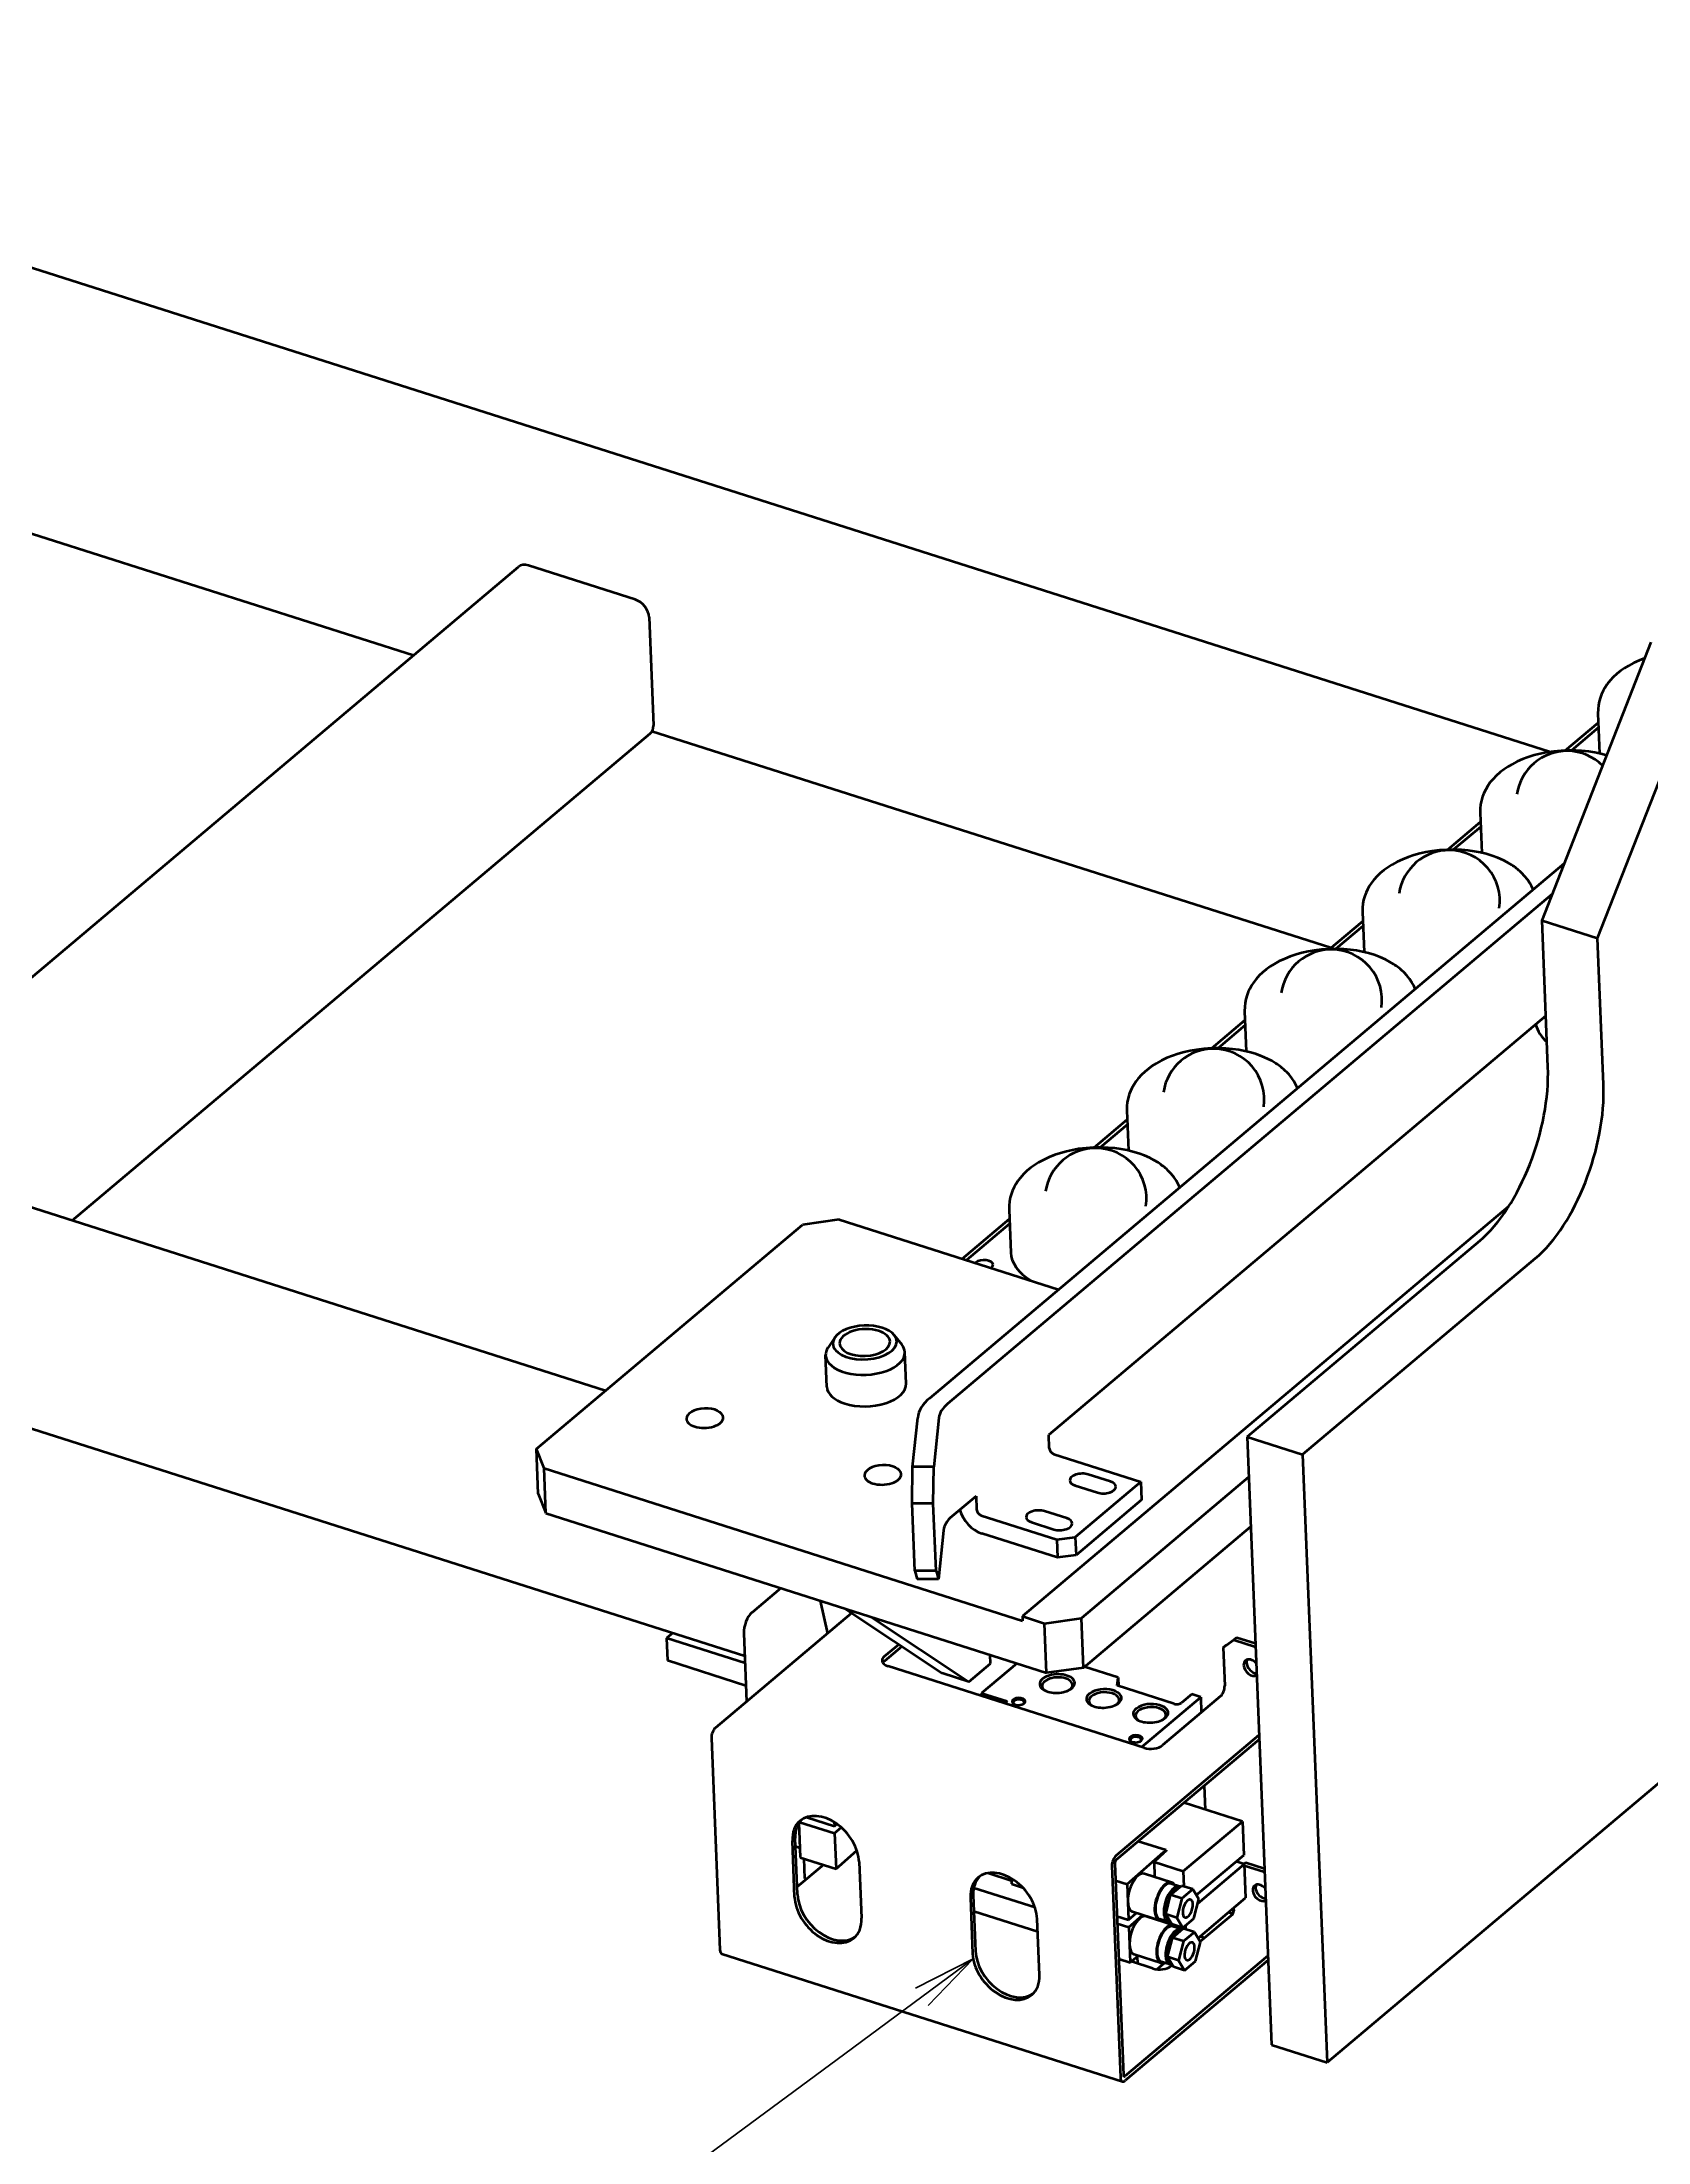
# Model space of a CAD drawing. Extents: x 0 to 18500, y -51 to 3802.
# Drawn here: x 4077 to 4681, y 781 to 1570 of the extents above; entities that cross this region are included whole.
import ezdxf

# ---------------------------------------------------------------- set-up
doc = ezdxf.new("R2010")
doc.units = 0
doc.header["$MEASUREMENT"] = 0
doc.layers.get('0').update_dxf_attribs({"linetype": 'CONTINUOUS'})
doc.layers.get('DEFPOINTS').update_dxf_attribs({"linetype": 'CONTINUOUS'})
doc.layers.add('WORD_DIM', color=253, linetype='CONTINUOUS')
doc.styles.get("Standard").update_dxf_attribs({"font": 'romans.shx', "bigfont": 'bigfont.shx'})
doc.dimstyles.new('1-8', dxfattribs={"dimscale": 8, "dimtxt": 3.5, "dimasz": 3, "dimexe": 1, "dimexo": 0, "dimgap": 1, "dimtad": 3, "dimdsep": 46, "dimtxsty": 'Standard', "dimblk1": 'OPEN', "dimblk2": 'OPEN', "dimsah": 1, "dimcen": 0, "dimclrd": 256, "dimclre": 256, "dimclrt": 3, "dimadec": 0, "dimazin": 0, "dimtfac": 1, "dimtmove": 0, "dimatfit": 3, "dimldrblk": 'OPEN', "dimfxl": 0, "dimtolj": 1, "dimtzin": 0, "dimarcsym": 0})

# ---------------------------------------------------------------- blocks, each defined once
blk = doc.blocks.new('456')
at = {"color": 7, "lineweight": 35}
for p, q in [((5786.74, -2397.53), (4949.4, -2130.61)), ((5359.59, -2361.27), (5029.28, -2255.98)), ((5142.21, -2544.46), (5399.16, -2327.92)), ((5442.98, -2340.23), (5402.82, -2327.43)), ((5448.2, -2346.91), (5449.83, -2387.55)), ((5783.91, -2460.87), (5824.92, -2356.29)), ((5804.82, -2467.54), (5845.84, -2362.96)), ((5231.3, -2573.73), (5448.68, -2390.54)), ((5704.51, -2471.22), (5449.27, -2389.86)), ((5431.83, -2637.65), (4769.8, -2426.62)), ((5553.72, -2640.42), (5792.36, -2439.31)), ((5787.81, -2450.92), (5560.41, -2642.55)), ((5786.11, -2515.9), (5783.91, -2460.87)), ((5783.91, -2460.87), (5804.82, -2467.54)), ((5807.03, -2522.56), (5804.82, -2467.54)), ((5484.18, -2737.52), (4741.55, -2500.8)), ((5785.34, -2496.75), (5598.46, -2654.24)), ((6113.11, -2544.67), (5703.09, -2890.21)), ((5519.72, -2573.3), (5602.17, -2599.58)), ((5565.91, -2588.02), (5583.68, -2573.05)), ((5771.31, -2568.45), (5588.54, -2722.47)), ((5405.84, -2659.55), (5505.88, -2575.24)), ((5583.75, -2574.93), (5567.58, -2588.55)), ((5760.48, -2581.26), (5673, -2654.97)), ((5781.39, -2587.93), (5693.92, -2661.64)), ((5673, -2654.97), (5682.17, -2883.54)), ((5673, -2654.97), (5693.92, -2661.64)), ((5408.74, -2666.82), (5588.61, -2724.16)), ((5600.41, -2661.55), (5633.04, -2671.95)), ((5693.92, -2661.64), (5703.09, -2890.21)), ((5633.04, -2671.95), (5608.44, -2692.68)), ((5673.62, -2670.21), (5610.74, -2723.19)), ((5409.41, -2683.75), (5597.66, -2743.76)), ((5548.11, -2705.42), (5547.09, -2680.02)), ((5556.09, -2705.42), (5555.07, -2680.02)), ((5633.31, -2678.72), (5608.71, -2699.45)), ((5573.07, -2684.58), (5601.52, -2693.65)), ((5601.79, -2700.42), (5573.35, -2691.35)), ((5674.36, -2688.84), (5611.49, -2741.82)), ((5524.32, -2721.27), (5473.16, -2764.38)), ((5521.76, -2719.56), (5558.38, -2743.89)), ((5531.8, -2722.76), (5568.42, -2747.09)), ((5484.28, -2740.08), (5454.78, -2730.68)), ((5483.83, -2728.89), (5484.86, -2754.52)), ((5484.62, -2748.55), (5455.12, -2739.14)), ((5634.29, -2771.93), (5538.08, -2741.26)), ((5645.65, -2755.37), (5624.22, -2748.54)), ((5633.29, -2771.61), (5655.59, -2752.82)), ((5663.07, -2752.53), (5641.21, -2770.96)), ((5471.62, -2768.3), (5474.82, -2847.88)), ((5677.5, -2767.1), (5623.76, -2812.39)), ((5677.57, -2768.79), (5623.83, -2814.08)), ((5671.3, -2799.59), (5649.33, -2792.59)), ((5649.05, -2818.34), (5671.3, -2799.59)), ((5502.93, -2828.01), (5502.08, -2806.84)), ((5504.02, -2827.09), (5503.17, -2805.92)), ((5527.18, -2814.84), (5528.03, -2836.01)), ((5622.22, -2816.31), (5625.41, -2895.88)), ((5623.31, -2815.39), (5626.51, -2894.96)), ((5653.93, -2827.36), (5671.81, -2812.29)), ((5654.45, -2830.42), (5671.95, -2815.67)), ((5593.31, -2831.98), (5570.28, -2824.64)), ((5569.01, -2828.18), (5569.86, -2849.34)), ((5570.1, -2827.26), (5570.95, -2848.42)), ((5594.31, -2841.08), (5570.35, -2833.45)), ((5654.58, -2843.44), (5672.46, -2828.37)), ((5594.96, -2857.34), (5594.11, -2836.18)), ((5475.55, -2849.36), (5626.14, -2897.36)), ((5680.83, -2850.06), (5627.09, -2895.35)), ((5680.9, -2851.75), (5627.15, -2897.04)), ((5682.17, -2883.54), (5703.09, -2890.21))]:
    blk.add_line(p, q, dxfattribs=at)
at = {"color": 7, "lineweight": 35, "ltscale": 0.377644}
for p, q in [((5804.95, -2383.04), (5805.56, -2398.13)), ((5760.67, -2420.35), (5761.28, -2435.45)), ((5716.39, -2457.67), (5716.99, -2472.77)), ((5672.1, -2494.99), (5672.71, -2510.08)), ((5627.82, -2532.31), (5628.43, -2547.4))]:
    blk.add_line(p, q, dxfattribs=at)
at = {"color": 7, "lineweight": 35, "ltscale": 0.40769}
for p, q in [((5792.62, -2396.97), (5805.09, -2386.46)), ((5748.34, -2434.29), (5760.81, -2423.78)), ((5704.05, -2471.61), (5716.52, -2461.1)), ((5659.77, -2508.92), (5672.24, -2498.41)), ((5615.49, -2546.24), (5627.96, -2535.73))]:
    blk.add_line(p, q, dxfattribs=at)
at = {"color": 7, "lineweight": 35, "ltscale": 0.333432}
for p, q in [((5805.17, -2388.34), (5794.97, -2396.93)), ((5760.88, -2425.66), (5750.68, -2434.25)), ((5716.6, -2462.97), (5706.4, -2471.57)), ((5672.32, -2500.29), (5662.12, -2508.89)), ((5628.03, -2537.61), (5617.84, -2546.2))]:
    blk.add_line(p, q, dxfattribs=at)
at = {"color": 7, "lineweight": 35, "ltscale": 0.34921}
blk.add_line((5519.72, -2573.3), (5505.88, -2575.24), dxfattribs=at)
at = {"color": 7, "lineweight": 35, "ltscale": 0.402427}
blk.add_line((5583.54, -2569.63), (5584.18, -2585.71), dxfattribs=at)
at = {"color": 7, "lineweight": 35, "ltscale": 0.113986}
blk.add_line((5518.02, -2617.67), (5515.48, -2621.45), dxfattribs=at)
at = {"color": 7, "lineweight": 35, "ltscale": 0.113991}
blk.add_line((5540.4, -2616.77), (5543.23, -2620.34), dxfattribs=at)
at = {"color": 7, "lineweight": 35, "ltscale": 0.296525}
for p, q in [((5515.06, -2636.21), (5514.58, -2624.36)), ((5544.83, -2635.01), (5544.36, -2623.16))]:
    blk.add_line(p, q, dxfattribs=at)
at = {"color": 7, "lineweight": 35, "ltscale": 0.461559}
for p, q in [((5547.3, -2666.23), (5549.2, -2647.87)), ((5557.19, -2647.87), (5555.28, -2666.24)), ((5558.88, -2690.2), (5556.98, -2708.56))]:
    blk.add_line(p, q, dxfattribs=at)
at = {"color": 7, "lineweight": 35, "ltscale": 0.195764}
for p, q in [((5408.74, -2666.82), (5405.84, -2659.55)), ((5406.52, -2676.48), (5409.41, -2683.75))]:
    blk.add_line(p, q, dxfattribs=at)
at = {"color": 7, "lineweight": 35, "ltscale": 0.423607}
for p, q in [((5406.52, -2676.48), (5405.84, -2659.55)), ((5409.41, -2683.75), (5408.74, -2666.82))]:
    blk.add_line(p, q, dxfattribs=at)
at = {"color": 7, "lineweight": 35, "ltscale": 0.127082}
for p, q in [((5598.67, -2659.32), (5598.46, -2654.24)), ((5571.13, -2677.28), (5571.33, -2682.36))]:
    blk.add_line(p, q, dxfattribs=at)
at = {"color": 7, "lineweight": 35, "ltscale": 0.344757}
for p, q in [((5547.09, -2680.02), (5547.3, -2666.23)), ((5555.07, -2680.02), (5555.28, -2666.24))]:
    blk.add_line(p, q, dxfattribs=at)
at = {"color": 7, "lineweight": 35, "ltscale": 0.199585}
for p, q in [((5555.28, -2666.24), (5547.3, -2666.23)), ((5555.07, -2680.02), (5547.09, -2680.02))]:
    blk.add_line(p, q, dxfattribs=at)
at = {"color": 7, "lineweight": 35, "ltscale": 0.219525}
for p, q in [((5608.38, -2673.29), (5616.74, -2675.96)), ((5621.66, -2671.81), (5613.3, -2669.15)), ((5591.98, -2687.11), (5600.34, -2689.78)), ((5588.54, -2722.47), (5596.91, -2725.13))]:
    blk.add_line(p, q, dxfattribs=at)
at = {"color": 7, "lineweight": 35, "ltscale": 0.169443}
for p, q in [((5633.04, -2671.95), (5633.31, -2678.72)), ((5601.52, -2693.65), (5601.79, -2700.42)), ((5608.44, -2692.68), (5608.71, -2699.45))]:
    blk.add_line(p, q, dxfattribs=at)
at = {"color": 7, "lineweight": 35, "ltscale": 0.294864}
blk.add_line((5571.13, -2677.28), (5562.11, -2684.88), dxfattribs=at)
at = {"color": 7, "lineweight": 35, "ltscale": 0.219536}
blk.add_line((5605.26, -2685.64), (5596.9, -2682.97), dxfattribs=at)
at = {"color": 7, "lineweight": 35, "ltscale": 0.174605}
for p, q in [((5601.52, -2693.65), (5608.44, -2692.68)), ((5608.71, -2699.45), (5601.79, -2700.42))]:
    blk.add_line(p, q, dxfattribs=at)
at = {"color": 7, "lineweight": 35, "ltscale": 0.081649}
blk.add_line((5548.11, -2705.42), (5549, -2708.56), dxfattribs=at)
at = {"color": 7, "lineweight": 35, "ltscale": 0.199573}
for p, q in [((5556.09, -2705.42), (5548.11, -2705.42)), ((5556.98, -2708.56), (5549, -2708.56))]:
    blk.add_line(p, q, dxfattribs=at)
at = {"color": 7, "lineweight": 35, "ltscale": 0.081648}
blk.add_line((5556.09, -2705.42), (5556.98, -2708.56), dxfattribs=at)
at = {"color": 7, "lineweight": 35, "ltscale": 0.354566}
blk.add_line((5497.75, -2711.91), (5486.91, -2721.05), dxfattribs=at)
at = {"color": 7, "lineweight": 35, "ltscale": 0.315545}
blk.add_line((5512.47, -2716.6), (5515.25, -2728.92), dxfattribs=at)
at = {"color": 7, "lineweight": 35, "ltscale": 0.04236}
blk.add_line((5588.54, -2722.47), (5588.61, -2724.16), dxfattribs=at)
at = {"color": 7, "lineweight": 35, "ltscale": 0.349222}
blk.add_line((5596.91, -2725.13), (5610.74, -2723.19), dxfattribs=at)
at = {"color": 7, "lineweight": 35, "ltscale": 0.465968}
blk.add_line((5611.49, -2741.82), (5610.74, -2723.19), dxfattribs=at)
at = {"color": 7, "lineweight": 35, "ltscale": 0.071129}
blk.add_line((5456.96, -2728.85), (5454.78, -2730.68), dxfattribs=at)
at = {"color": 7, "lineweight": 35, "ltscale": 0.211804}
blk.add_line((5454.78, -2730.68), (5455.12, -2739.14), dxfattribs=at)
at = {"color": 7, "lineweight": 35, "ltscale": 0.465969}
blk.add_line((5597.66, -2743.76), (5596.91, -2725.13), dxfattribs=at)
at = {"color": 7, "lineweight": 35, "ltscale": 0.123782}
blk.add_line((5664.03, -2734.22), (5668.05, -2731.32), dxfattribs=at)
at = {"color": 7, "lineweight": 35, "ltscale": 0.123771}
blk.add_line((5665.13, -2733.3), (5669.14, -2730.4), dxfattribs=at)
at = {"color": 7, "lineweight": 35, "ltscale": 0.035744}
blk.add_line((5669.14, -2730.4), (5668.05, -2731.32), dxfattribs=at)
at = {"color": 7, "lineweight": 35, "ltscale": 0.213119}
blk.add_line((5668.05, -2731.32), (5676.17, -2733.91), dxfattribs=at)
at = {"color": 7, "lineweight": 35, "ltscale": 0.183074}
blk.add_line((5669.14, -2730.4), (5676.12, -2732.62), dxfattribs=at)
at = {"color": 7, "lineweight": 35, "ltscale": 0.177496}
blk.add_line((5542.06, -2733.05), (5536.63, -2737.62), dxfattribs=at)
at = {"color": 7, "lineweight": 35, "ltscale": 0.213241}
blk.add_line((5543.22, -2733.82), (5536.69, -2739.32), dxfattribs=at)
at = {"color": 7, "lineweight": 35, "ltscale": 0.07941}
blk.add_line((5576.62, -2740.18), (5576.49, -2737.01), dxfattribs=at)
at = {"color": 7, "lineweight": 35, "ltscale": 0.035754}
blk.add_line((5665.13, -2733.3), (5664.03, -2734.22), dxfattribs=at)
at = {"color": 7, "lineweight": 35, "ltscale": 0.360066}
blk.add_line((5664.03, -2734.22), (5664.61, -2748.61), dxfattribs=at)
at = {"color": 7, "lineweight": 35, "ltscale": 0.263444}
blk.add_line((5568.42, -2747.09), (5558.38, -2743.89), dxfattribs=at)
at = {"color": 7, "lineweight": 35, "ltscale": 0.268096}
blk.add_line((5568.42, -2747.09), (5576.62, -2740.18), dxfattribs=at)
at = {"color": 7, "lineweight": 35, "ltscale": 0.432415}
blk.add_line((5586.42, -2740.17), (5573.19, -2751.32), dxfattribs=at)
at = {"color": 7, "lineweight": 35, "ltscale": 0.349223}
blk.add_line((5611.49, -2741.82), (5597.66, -2743.76), dxfattribs=at)
at = {"color": 7, "lineweight": 35, "ltscale": 0.330696}
blk.add_line((5624.54, -2745.46), (5611.93, -2741.45), dxfattribs=at)
at = {"color": 7, "lineweight": 35, "ltscale": 0.077248}
blk.add_line((5624.22, -2748.54), (5624.54, -2745.46), dxfattribs=at)
at = {"color": 7, "lineweight": 35, "ltscale": 0.080466}
blk.add_line((5624.54, -2745.46), (5624.67, -2748.68), dxfattribs=at)
at = {"color": 7, "lineweight": 35, "ltscale": 0.252464}
blk.add_line((5573.19, -2751.32), (5582.81, -2754.39), dxfattribs=at)
at = {"color": 7, "lineweight": 35, "ltscale": 0.028761}
blk.add_line((5573.19, -2751.32), (5573.24, -2752.47), dxfattribs=at)
at = {"color": 7, "lineweight": 35, "ltscale": 0.031943}
blk.add_line((5582.81, -2754.39), (5581.84, -2755.21), dxfattribs=at)
at = {"color": 7, "lineweight": 35, "ltscale": 0.125119}
blk.add_line((5652.24, -2751.75), (5648.41, -2754.98), dxfattribs=at)
at = {"color": 7, "lineweight": 35, "ltscale": 0.087803}
blk.add_line((5655.59, -2752.82), (5652.24, -2751.75), dxfattribs=at)
at = {"color": 7, "lineweight": 35, "ltscale": 0.145711}
blk.add_line((5655.59, -2752.82), (5655.82, -2758.64), dxfattribs=at)
at = {"color": 7, "lineweight": 35, "ltscale": 0.22359}
blk.add_line((5656.93, -2786.19), (5657.28, -2795.12), dxfattribs=at)
at = {"color": 7, "lineweight": 35, "ltscale": 0.15496}
blk.add_line((5504.52, -2800.24), (5504.76, -2806.43), dxfattribs=at)
at = {"color": 7, "lineweight": 35, "ltscale": 0.345904}
blk.add_line((5504.78, -2799.84), (5517.97, -2804.04), dxfattribs=at)
at = {"color": 7, "lineweight": 35, "ltscale": 0.274078}
blk.add_line((5507.41, -2798), (5517.86, -2801.33), dxfattribs=at)
at = {"color": 7, "lineweight": 35, "ltscale": 0.03667}
blk.add_line((5517.8, -2799.86), (5517.86, -2801.33), dxfattribs=at)
at = {"color": 7, "lineweight": 35, "ltscale": 0.030779}
blk.add_line((5517.86, -2801.33), (5518.78, -2800.52), dxfattribs=at)
at = {"color": 7, "lineweight": 35, "ltscale": 0.083003}
blk.add_line((5517.97, -2804.04), (5520.47, -2801.85), dxfattribs=at)
at = {"color": 7, "lineweight": 35, "ltscale": 0.317706}
blk.add_line((5671.3, -2799.59), (5671.81, -2812.29), dxfattribs=at)
at = {"color": 7, "lineweight": 35, "ltscale": 0.041781}
blk.add_line((5504.89, -2809.58), (5503.3, -2809.07), dxfattribs=at)
at = {"color": 7, "lineweight": 35, "ltscale": 0.167325}
for p, q in [((5504.76, -2806.43), (5505.03, -2813.12)), ((5627.92, -2823.21), (5628.19, -2829.9)), ((5628.19, -2829.9), (5628.46, -2836.59)), ((5628.57, -2839.29), (5628.84, -2845.98)), ((5628.84, -2845.98), (5629.11, -2852.67))]:
    blk.add_line(p, q, dxfattribs=at)
at = {"color": 7, "lineweight": 35, "ltscale": 0.33465}
blk.add_line((5517.97, -2804.04), (5518.5, -2817.41), dxfattribs=at)
at = {"color": 7, "lineweight": 35, "ltscale": 0.260542}
blk.add_line((5518.5, -2817.41), (5526.35, -2810.55), dxfattribs=at)
at = {"color": 7, "lineweight": 35, "ltscale": 0.274437}
blk.add_line((5642.58, -2810.42), (5632.12, -2807.09), dxfattribs=at)
at = {"color": 7, "lineweight": 35, "ltscale": 0.03039}
blk.add_line((5641.65, -2811.2), (5642.58, -2810.42), dxfattribs=at)
at = {"color": 7, "lineweight": 35, "ltscale": 0.008471}
blk.add_line((5642.58, -2810.42), (5642.6, -2810.76), dxfattribs=at)
at = {"color": 7, "lineweight": 35, "ltscale": 0.323092}
blk.add_line((5513.79, -2815.91), (5503.91, -2824.24), dxfattribs=at)
at = {"color": 7, "lineweight": 35, "ltscale": 0.353451}
blk.add_line((5505.03, -2813.12), (5518.5, -2817.41), dxfattribs=at)
at = {"color": 7, "lineweight": 35, "ltscale": 0.188525}
blk.add_line((5506.35, -2813.54), (5506.66, -2821.08), dxfattribs=at)
at = {"color": 7, "lineweight": 35, "ltscale": 0.455943}
blk.add_line((5627.92, -2823.21), (5641.65, -2811.2), dxfattribs=at)
at = {"color": 7, "lineweight": 35, "ltscale": 0.125838}
blk.add_line((5641.78, -2811.45), (5638.05, -2814.83), dxfattribs=at)
at = {"color": 7, "lineweight": 35, "ltscale": 0.288647}
blk.add_line((5638.05, -2814.83), (5649.05, -2818.34), dxfattribs=at)
at = {"color": 7, "lineweight": 35, "ltscale": 0.141199}
blk.add_line((5638.05, -2814.83), (5638.28, -2820.48), dxfattribs=at)
at = {"color": 7, "lineweight": 35, "ltscale": 0.008645}
blk.add_line((5641.65, -2811.2), (5641.67, -2811.55), dxfattribs=at)
at = {"color": 7, "lineweight": 35, "ltscale": 0.026806}
blk.add_line((5642.6, -2810.76), (5641.78, -2811.45), dxfattribs=at)
at = {"color": 7, "lineweight": 35, "ltscale": 0.142785}
blk.add_line((5649.05, -2818.34), (5649.28, -2824.05), dxfattribs=at)
at = {"color": 7, "lineweight": 35, "ltscale": 0.079089}
blk.add_line((5671.95, -2815.67), (5668.93, -2814.71), dxfattribs=at)
at = {"color": 7, "lineweight": 35, "ltscale": 0.024034}
blk.add_line((5672.54, -2815.05), (5671.76, -2815.61), dxfattribs=at)
at = {"color": 7, "lineweight": 35, "ltscale": 0.022832}
blk.add_line((5672.54, -2815.05), (5671.84, -2815.64), dxfattribs=at)
at = {"color": 7, "lineweight": 35, "ltscale": 0.317705}
blk.add_line((5671.95, -2815.67), (5672.46, -2828.37), dxfattribs=at)
at = {"color": 7, "lineweight": 35, "ltscale": 0.19946}
blk.add_line((5671.97, -2816.14), (5679.57, -2818.56), dxfattribs=at)
at = {"color": 7, "lineweight": 35, "ltscale": 0.183086}
blk.add_line((5672.54, -2815.05), (5679.52, -2817.28), dxfattribs=at)
at = {"color": 7, "lineweight": 35, "ltscale": 0.019103}
blk.add_line((5507.38, -2821.31), (5506.66, -2821.08), dxfattribs=at)
at = {"color": 7, "lineweight": 35, "ltscale": 0.001939}
blk.add_line((5575.9, -2818.97), (5575.91, -2819.04), dxfattribs=at)
at = {"color": 7, "lineweight": 35, "ltscale": 0.222419}
blk.add_line((5575.91, -2819.04), (5584.38, -2821.74), dxfattribs=at)
at = {"color": 7, "lineweight": 35, "ltscale": 0.051512}
blk.add_line((5584.35, -2820.97), (5584.44, -2823.03), dxfattribs=at)
at = {"color": 7, "lineweight": 35, "ltscale": 0.110032}
blk.add_line((5584.44, -2823.03), (5588.63, -2824.37), dxfattribs=at)
at = {"color": 7, "lineweight": 35, "ltscale": 0.114246}
for p, q in [((5623.57, -2821.82), (5627.92, -2823.21)), ((5624.11, -2835.2), (5628.46, -2836.59))]:
    blk.add_line(p, q, dxfattribs=at)
at = {"color": 7, "lineweight": 35, "ltscale": 0.269134}
blk.add_line((5644.65, -2822.51), (5634.4, -2819.24), dxfattribs=at)
at = {"color": 7, "lineweight": 35, "ltscale": 0.134048}
for p, q in [((5644.29, -2827.22), (5648.39, -2823.76)), ((5652.57, -2825.1), (5648.47, -2828.55)), ((5648.91, -2839.55), (5653.01, -2836.09)), ((5653.22, -2841.18), (5649.12, -2844.64)), ((5649.56, -2855.63), (5653.66, -2852.18))]:
    blk.add_line(p, q, dxfattribs=at)
at = {"color": 7, "lineweight": 35, "ltscale": 0.08342}
for p, q in [((5647.68, -2824), (5644.5, -2822.99)), ((5643.43, -2837.34), (5640.25, -2836.33)), ((5648.33, -2840.08), (5645.15, -2839.07)), ((5644.07, -2853.42), (5640.89, -2852.41))]:
    blk.add_line(p, q, dxfattribs=at)
at = {"color": 7, "lineweight": 35, "ltscale": 0.109763}
for p, q in [((5652.57, -2825.1), (5648.39, -2823.76)), ((5648.47, -2828.55), (5644.29, -2827.22)), ((5646.64, -2835.78), (5642.46, -2834.45)), ((5649.56, -2855.63), (5645.37, -2854.3))]:
    blk.add_line(p, q, dxfattribs=at)
at = {"color": 7, "lineweight": 35, "ltscale": 0.110045}
for p, q in [((5654.84, -2828.87), (5652.57, -2825.1)), ((5646.64, -2835.78), (5648.91, -2839.55)), ((5647.29, -2851.86), (5649.56, -2855.63))]:
    blk.add_line(p, q, dxfattribs=at)
at = {"color": 7, "lineweight": 35, "ltscale": 0.097204}
for p, q in [((5628.46, -2836.59), (5631.39, -2834.03)), ((5629.11, -2852.67), (5632.03, -2850.11))]:
    blk.add_line(p, q, dxfattribs=at)
at = {"color": 7, "lineweight": 35, "ltscale": 0.265661}
blk.add_line((5640.1, -2836.8), (5629.97, -2833.58), dxfattribs=at)
at = {"color": 7, "lineweight": 35, "ltscale": 0.186352}
for p, q in [((5642.46, -2834.45), (5644.29, -2827.22)), ((5648.47, -2828.55), (5646.64, -2835.78)), ((5653.01, -2836.09), (5654.84, -2828.87)), ((5653.66, -2852.18), (5655.49, -2844.95))]:
    blk.add_line(p, q, dxfattribs=at)
at = {"color": 7, "lineweight": 35, "ltscale": 0.04465}
blk.add_line((5667.66, -2834.39), (5665.96, -2833.85), dxfattribs=at)
at = {"color": 7, "lineweight": 35, "ltscale": 0.027655}
blk.add_line((5667.96, -2832.16), (5668.01, -2833.26), dxfattribs=at)
at = {"color": 7, "lineweight": 35, "ltscale": 0.114234}
for p, q in [((5624.22, -2837.91), (5628.57, -2839.29)), ((5624.75, -2851.28), (5629.11, -2852.67))]:
    blk.add_line(p, q, dxfattribs=at)
at = {"color": 7, "lineweight": 35, "ltscale": 0.171637}
blk.add_line((5628.57, -2839.29), (5633.74, -2834.78), dxfattribs=at)
at = {"color": 7, "lineweight": 35, "ltscale": 0.269145}
blk.add_line((5645.3, -2838.6), (5635.04, -2835.33), dxfattribs=at)
at = {"color": 7, "lineweight": 35, "ltscale": 0.003418}
blk.add_line((5638.92, -2836.43), (5638.92, -2836.56), dxfattribs=at)
at = {"color": 7, "lineweight": 35, "ltscale": 0.110039}
for p, q in [((5644.73, -2838.22), (5642.46, -2834.45)), ((5655.49, -2844.95), (5653.22, -2841.18))]:
    blk.add_line(p, q, dxfattribs=at)
at = {"color": 7, "lineweight": 35, "ltscale": 0.000859183}
blk.add_line((5643.72, -2836.54), (5643.69, -2836.53), dxfattribs=at)
at = {"color": 7, "lineweight": 35, "ltscale": 0.109774}
for p, q in [((5648.91, -2839.55), (5644.73, -2838.22)), ((5649.12, -2844.64), (5644.93, -2843.3))]:
    blk.add_line(p, q, dxfattribs=at)
at = {"color": 7, "lineweight": 35, "ltscale": 0.134058}
blk.add_line((5644.93, -2843.3), (5649.03, -2839.85), dxfattribs=at)
at = {"color": 7, "lineweight": 35, "ltscale": 0.109762}
blk.add_line((5653.22, -2841.18), (5649.03, -2839.85), dxfattribs=at)
at = {"color": 7, "lineweight": 35, "ltscale": 0.034777}
blk.add_line((5649.87, -2838.74), (5649.92, -2840.13), dxfattribs=at)
at = {"color": 7, "lineweight": 35, "ltscale": 0.396035}
blk.add_line((5667.5, -2834.57), (5655.38, -2844.78), dxfattribs=at)
at = {"color": 7, "lineweight": 35, "ltscale": 0.265649}
blk.add_line((5640.74, -2852.89), (5630.62, -2849.66), dxfattribs=at)
at = {"color": 7, "lineweight": 35, "ltscale": 0.186349}
blk.add_line((5643.1, -2850.53), (5644.93, -2843.3), dxfattribs=at)
at = {"color": 7, "lineweight": 35, "ltscale": 0.186355}
blk.add_line((5649.12, -2844.64), (5647.29, -2851.86), dxfattribs=at)
at = {"color": 7, "lineweight": 35, "ltscale": 0.045586}
blk.add_line((5657.01, -2843.41), (5655.27, -2842.86), dxfattribs=at)
at = {"color": 7, "lineweight": 35, "ltscale": 0.21249}
blk.add_line((5637.62, -2854.89), (5629.52, -2852.31), dxfattribs=at)
at = {"color": 7, "lineweight": 35, "ltscale": 0.066672}
blk.add_line((5631.72, -2850.38), (5631.83, -2853.05), dxfattribs=at)
at = {"color": 7, "lineweight": 35, "ltscale": 0.08991}
for p, q in [((5641.88, -2852.88), (5639.13, -2855.2)), ((5639.13, -2855.2), (5641.88, -2852.88))]:
    blk.add_line(p, q, dxfattribs=at)
at = {"color": 7, "lineweight": 35, "ltscale": 0.110038}
blk.add_line((5645.37, -2854.3), (5643.1, -2850.53), dxfattribs=at)
at = {"color": 7, "lineweight": 35, "ltscale": 0.109751}
blk.add_line((5647.29, -2851.86), (5643.1, -2850.53), dxfattribs=at)
at = {"color": 7, "lineweight": 35, "ltscale": 0.00087058}
blk.add_line((5644.36, -2852.62), (5644.33, -2852.61), dxfattribs=at)
at = {"color": 7, "lineweight": 35, "ltscale": 0.013249}
blk.add_line((5644.94, -2853.58), (5644.53, -2853.92), dxfattribs=at)
at = {"color": 7, "lineweight": 35}
for points in [[(5822.57, -2362.29), (5820.45, -2363.1), (5818.4, -2364.03), (5816.4, -2365.09), (5814.89, -2366.01), (5813.42, -2367.04), (5812.03, -2368.16), (5810.69, -2369.39), (5809.49, -2370.68), (5808.41, -2372.05), (5807.52, -2373.39), (5806.85, -2374.59), (5806.32, -2375.74), (5805.86, -2376.93), (5805.4, -2378.49), (5805.13, -2379.9), (5804.97, -2381.45), (5804.95, -2383.04)], [(5808.24, -2398.84), (5806.03, -2398.24), (5803.78, -2397.76), (5801.48, -2397.39), (5798.76, -2397.1), (5796.64, -2396.97), (5793.97, -2396.94), (5791.12, -2397.05), (5788.3, -2397.31), (5785.51, -2397.73), (5783.21, -2398.19), (5780.96, -2398.76), (5778.76, -2399.44), (5776.62, -2400.23), (5774.55, -2401.14), (5772.52, -2402.18), (5771.01, -2403.07), (5769.52, -2404.08), (5768.11, -2405.17), (5766.66, -2406.46), (5765.48, -2407.69), (5764.46, -2408.93), (5763.54, -2410.24), (5762.74, -2411.59), (5762.04, -2413.04), (5761.58, -2414.23), (5761.12, -2415.8), (5760.84, -2417.22), (5760.68, -2418.76), (5760.67, -2420.35)], [(5772.41, -2439.97), (5770.88, -2439.05), (5769.29, -2438.22), (5767.31, -2437.34), (5765.14, -2436.53), (5762.97, -2435.87), (5760.74, -2435.33), (5758.47, -2434.9), (5756.17, -2434.58), (5753.66, -2434.36), (5751.01, -2434.25), (5748.17, -2434.29), (5745.34, -2434.49), (5742.54, -2434.83), (5740.23, -2435.23), (5737.96, -2435.74), (5735.73, -2436.36), (5733.56, -2437.08), (5731.45, -2437.92), (5729.41, -2438.88), (5727.44, -2439.96), (5725.94, -2440.91), (5724.49, -2441.95), (5723.12, -2443.09), (5721.88, -2444.27), (5720.66, -2445.63), (5719.84, -2446.69), (5718.96, -2448.03), (5718.29, -2449.23), (5717.75, -2450.38), (5717.29, -2451.57), (5716.84, -2453.13), (5716.56, -2454.54), (5716.4, -2456.08), (5716.39, -2457.67)], [(5780.54, -2449.27), (5779.96, -2448.02), (5779.29, -2446.82), (5778.42, -2445.53), (5777.35, -2444.19), (5776.37, -2443.14), (5776.09, -2442.87)], [(5728.12, -2477.29), (5726.6, -2476.37), (5725.01, -2475.54), (5723.03, -2474.66), (5720.86, -2473.85), (5718.69, -2473.19), (5716.46, -2472.65), (5714.19, -2472.22), (5711.89, -2471.9), (5709.38, -2471.67), (5706.73, -2471.57), (5703.89, -2471.61), (5701.06, -2471.8), (5698.26, -2472.15), (5695.94, -2472.55), (5693.67, -2473.06), (5691.45, -2473.68), (5689.28, -2474.4), (5687.17, -2475.24), (5685.12, -2476.19), (5683.16, -2477.27), (5681.66, -2478.22), (5680.21, -2479.27), (5678.83, -2480.41), (5677.6, -2481.59), (5676.38, -2482.95), (5675.56, -2484.01), (5674.67, -2485.34), (5674.01, -2486.54), (5673.47, -2487.7), (5673.01, -2488.88), (5672.55, -2490.45), (5672.28, -2491.86), (5672.12, -2493.4), (5672.1, -2494.99)], [(5736.26, -2486.59), (5735.68, -2485.34), (5735, -2484.14), (5734.14, -2482.85), (5733.07, -2481.51), (5732.08, -2480.46), (5731.81, -2480.19)], [(5683.84, -2514.6), (5682.32, -2513.69), (5680.73, -2512.86), (5678.75, -2511.97), (5676.57, -2511.17), (5674.4, -2510.51), (5672.18, -2509.97), (5669.91, -2509.53), (5667.6, -2509.21), (5665.1, -2508.99), (5662.44, -2508.89), (5659.61, -2508.93), (5656.78, -2509.12), (5653.98, -2509.47), (5651.66, -2509.87), (5649.39, -2510.38), (5647.17, -2511), (5644.99, -2511.72), (5642.88, -2512.56), (5640.84, -2513.51), (5638.87, -2514.59), (5637.37, -2515.54), (5635.93, -2516.59), (5634.55, -2517.73), (5633.32, -2518.91), (5632.1, -2520.27), (5631.28, -2521.33), (5630.39, -2522.66), (5629.72, -2523.86), (5629.18, -2525.01), (5628.73, -2526.2), (5628.27, -2527.76), (5628, -2529.18), (5627.84, -2530.72), (5627.82, -2532.31)], [(5691.98, -2523.9), (5691.4, -2522.65), (5690.72, -2521.45), (5689.86, -2520.17), (5688.79, -2518.83), (5687.8, -2517.78), (5687.52, -2517.5)], [(5639.56, -2551.92), (5638.03, -2551), (5636.44, -2550.17), (5634.47, -2549.29), (5632.29, -2548.49), (5630.12, -2547.83), (5627.9, -2547.28), (5625.63, -2546.85), (5623.32, -2546.53), (5620.82, -2546.31), (5618.16, -2546.21), (5615.32, -2546.25), (5612.49, -2546.44), (5609.7, -2546.78), (5607.38, -2547.19), (5605.11, -2547.7), (5602.88, -2548.31), (5600.71, -2549.04), (5598.6, -2549.87), (5596.56, -2550.83), (5594.59, -2551.91), (5593.09, -2552.86), (5591.64, -2553.91), (5590.27, -2555.05), (5589.03, -2556.23), (5587.81, -2557.58), (5587, -2558.64), (5586.11, -2559.98), (5585.44, -2561.18), (5584.9, -2562.33), (5584.44, -2563.52), (5583.99, -2565.08), (5583.71, -2566.49), (5583.55, -2568.04), (5583.54, -2569.63)], [(5647.7, -2561.22), (5647.11, -2559.97), (5646.44, -2558.77), (5645.57, -2557.48), (5644.5, -2556.15), (5643.52, -2555.09), (5643.24, -2554.82)]]:
    blk.add_lwpolyline(points, dxfattribs=at)
for centre, radius, start, end in [((5793.28, -2416.21), 19.05, 89.24283, 171.59255), ((5793.28, -2416.21), 19.05, 45.12823, 89.24285), ((5749, -2453.52), 19.05, 89.24283, 171.59255), ((5749, -2453.52), 19.05, 351.59255, 89.24283), ((5704.71, -2490.84), 19.05, 89.24283, 171.59255), ((5704.71, -2490.84), 19.05, 351.59255, 89.24283), ((5660.43, -2528.16), 19.05, 89.24283, 171.59255), ((5660.43, -2528.16), 19.05, 351.59255, 89.24283), ((5616.15, -2565.48), 19.05, 89.24283, 171.59255), ((5616.15, -2565.48), 19.05, 351.59255, 89.24283), ((5644.58, -2851.77), 1.73, 252.84501, 279.71405)]:
    blk.add_arc(centre, radius, start, end, dxfattribs=at)
for centre, major_axis, ratio, start_param, end_param in [((5403.03, -2332.51), (3.87, -4.59), 0.699187, 2.303947, 3.141551), ((5443.18, -2345.31), (3.87, -4.59), 0.699187, 0.733151, 2.303947), ((5444.81, -2385.95), (3.87, -4.59), 0.699187, 6.283144, 7.016336), ((5734.08, -2466.64), (46.89, 16.28), 0.600105, 0.295768, 0.437912), ((5689.8, -2503.96), (46.89, 16.28), 0.600105, 0.295768, 0.437912), ((5789.5, -2500.45), (-6.44, 7.65), 0.699187, 0.988259, 1.797526), ((5645.52, -2541.28), (46.89, 16.28), 0.600105, 0.295768, 0.437912), ((5758.78, -2538.93), (-15.19, -47.64), 0.478447, 0.64975, 2.220546), ((5779.69, -2545.6), (-15.19, -47.64), 0.478447, 0.64975, 2.220546), ((5601.24, -2578.59), (46.89, 16.28), 0.600105, 0.295768, 0.437912), ((5574.02, -2590.41), (3.5, 0.14), 0.531249, 2.541488, 2.630139), ((5574.02, -2590.41), (3.5, 0.14), 0.531249, 0.000022, 2.541488), ((5616.91, -2584.4), (-32.72, -1.31), 0.531249, 6.283174, 6.95614), ((5574.02, -2590.41), (3.5, 0.14), 0.531249, 5.594429, 6.283207), ((5529.3, -2619.53), (12, 0.48), 0.531249, 0.370448, 2.77113), ((5529.3, -2619.53), (12, 0.48), 0.531249, 2.77113, 3.677252), ((5529.3, -2619.53), (12, 0.48), 0.531249, 3.677252, 6.653633), ((5529.3, -2619.53), (9.49, 0.38), 0.531249, 0.970691, 3.141561), ((5529.3, -2619.53), (9.49, 0.38), 0.531249, 3.141561, 6.283153), ((5529.3, -2619.53), (9.49, 0.38), 0.531249, 6.283153, 7.253877), ((5529.47, -2623.76), (-14.89, -0.6), 0.531249, 3.141561, 3.512041), ((5529.47, -2623.76), (-14.89, -0.6), 0.531249, 5.912723, 6.283153), ((5529.47, -2623.76), (-14.89, -0.6), 0.531249, 6.283153, 9.424746), ((5529.95, -2635.61), (14.89, 0.6), 0.531249, 3.141561, 4.112284), ((5529.95, -2635.61), (14.89, 0.6), 0.531249, 4.112284, 6.283153), ((5469.15, -2647.98), (-6.91, -0.28), 0.531249, 3.141561, 6.283153), ((5577.14, -2647.88), (-27.98, -1.12), 0.531249, 5.68308, 6.206679), ((5577.14, -2647.88), (-19.98, -0.8), 0.531249, 5.68308, 6.206679), ((5469.15, -2647.98), (-6.91, -0.28), 0.531249, 6.283153, 7.253877), ((5469.15, -2647.98), (-6.91, -0.28), 0.531249, 0.970691, 3.141561), ((5600.34, -2659.85), (-1.29, 1.53), 0.699187, 0.733151, 2.303947), ((5536.08, -2669.31), (-6.91, -0.28), 0.531249, 3.141561, 6.283153), ((5536.08, -2669.31), (-6.91, -0.28), 0.531249, 6.283153, 7.253877), ((5536.08, -2669.31), (-6.91, -0.28), 0.531249, 0.970691, 3.141561), ((5610.84, -2671.22), (-4.5, -0.18), 0.531249, 4.112284, 6.283153), ((5610.84, -2671.22), (-4.5, -0.18), 0.531249, 6.283153, 7.253877), ((5619.2, -2673.89), (-4.5, -0.18), 0.531249, 0.970691, 3.141561), ((5619.2, -2673.89), (-4.5, -0.18), 0.531249, 3.141561, 4.112284), ((5573.01, -2682.89), (-6.44, 7.65), 0.699187, 0.988259, 2.303947), ((5573.01, -2682.89), (-1.29, 1.53), 0.699187, 0.733151, 2.303947), ((5594.44, -2685.04), (-4.5, -0.18), 0.531249, 4.112284, 6.283153), ((5578.84, -2690.21), (-19.98, -0.8), 0.531249, 5.68308, 6.206679), ((5594.44, -2685.04), (-4.5, -0.18), 0.531249, 6.283153, 7.253877), ((5602.8, -2687.71), (-4.5, -0.18), 0.531249, 0.970691, 3.141561), ((5602.8, -2687.71), (-4.5, -0.18), 0.531249, 3.141561, 4.112284), ((5487.11, -2726.13), (1.82, 5.72), 0.478447, 0.64975, 2.220546), ((5540.81, -2738.96), (5, 0.2), 0.531249, 2.541488, 3.141639), ((5540.81, -2738.96), (5, 0.2), 0.531249, 3.141639, 4.112284), ((5540.88, -2740.65), (5, 0.2), 0.531249, 2.541488, 2.817067), ((5674.66, -2741.79), (-2.26, 2.68), 0.699187, 6.283159, 7.016336), ((5674.66, -2741.79), (-2.26, 2.68), 0.699187, 4.762845, 6.283159), ((5675.76, -2740.86), (2.26, -2.68), 0.699187, 3.437925, 3.874743), ((5601.64, -2747.75), (6.57, 0.26), 0.531249, 2.541488, 3.819501), ((5601.67, -2748.48), (5.72, 0.23), 0.531249, 2.541488, 3.141614), ((5601.64, -2747.75), (6.57, 0.26), 0.531249, 5.605308, 8.824673), ((5601.67, -2748.48), (5.72, 0.23), 0.531249, 0.000022, 2.541488), ((5674.66, -2741.79), (-2.26, 2.68), 0.699187, 0.733151, 2.986758), ((5675.76, -2740.86), (2.26, -2.68), 0.699187, 3.874743, 5.687873), ((5587.17, -2754.51), (-2.5, -0.1), 0.531249, 2.463715, 6.961094), ((5587.18, -2754.87), (2.07, 0.08), 0.531249, 0.000022, 3.141614), ((5587.18, -2754.87), (2.07, 0.08), 0.531249, 3.141614, 3.692802), ((5587.17, -2754.51), (-2.5, -0.1), 0.531249, 0.677908, 2.463715), ((5587.18, -2754.87), (2.07, 0.08), 0.531249, 5.732601, 6.283207), ((5601.67, -2748.48), (5.72, 0.23), 0.531249, 3.141614, 3.729421), ((5601.64, -2747.75), (6.57, 0.26), 0.531249, 3.819501, 5.605308), ((5601.67, -2748.48), (5.72, 0.23), 0.531249, 5.696049, 6.283207), ((5619.21, -2753.35), (-6.57, -0.26), 0.531249, 2.463715, 6.961094), ((5619.24, -2754.08), (5.72, 0.23), 0.531249, 0.000022, 3.141614), ((5619.24, -2754.08), (5.72, 0.23), 0.531249, 3.141614, 3.729421), ((5619.24, -2754.08), (5.72, 0.23), 0.531249, 5.696049, 6.283207), ((5636.78, -2758.95), (-6.57, -0.26), 0.531249, 2.463715, 6.961094), ((5646.74, -2754.45), (-2, -0.08), 0.531249, 0.970691, 2.541488), ((5662.97, -2749.99), (-0.91, -2.86), 0.478447, 0.64975, 2.220546), ((5619.21, -2753.35), (-6.57, -0.26), 0.531249, 0.677908, 2.463715), ((5636.81, -2759.68), (5.72, 0.23), 0.531249, 0.000022, 3.141614), ((5636.81, -2759.68), (5.72, 0.23), 0.531249, 3.141614, 3.729421), ((5636.78, -2758.95), (-6.57, -0.26), 0.531249, 0.677908, 2.463715), ((5636.81, -2759.68), (5.72, 0.23), 0.531249, 5.696049, 6.283207), ((5473.26, -2766.92), (-0.91, -2.86), 0.478447, 3.791343, 5.362139), ((5631.18, -2768.53), (-2.5, -0.1), 0.531249, 2.463715, 6.961094), ((5631.19, -2768.9), (2.07, 0.08), 0.531249, 0.000022, 3.141614), ((5631.19, -2768.9), (2.07, 0.08), 0.531249, 3.141614, 3.692802), ((5631.18, -2768.53), (-2.5, -0.1), 0.531249, 0.677908, 2.463715), ((5631.19, -2768.9), (2.07, 0.08), 0.531249, 5.732601, 6.283207), ((5637.02, -2769.63), (5, 0.2), 0.531249, 4.112284, 5.68308), ((5514.63, -2810.84), (-9.67, 11.47), 0.699187, 6.283159, 7.016336), ((5515.72, -2809.92), (-9.67, 11.47), 0.699187, 0.068164, 0.733151), ((5514.63, -2810.84), (-9.67, 11.47), 0.699187, 3.874743, 6.283159), ((5581.56, -2832.18), (-9.67, 11.47), 0.699187, 3.874743, 6.283159), ((5623.86, -2814.93), (-0.91, -2.86), 0.478447, 3.791343, 5.362139), ((5623.86, -2814.93), (-0.304, -0.953), 0.478447, 3.791343, 5.362139), ((5581.56, -2832.18), (-9.67, 11.47), 0.699187, 6.283159, 7.016336), ((5582.65, -2831.26), (-9.67, 11.47), 0.699187, 0.068164, 0.733151), ((5632.18, -2826.41), (2.19, 7.17), 0.466192, 6.27755, 9.419142), ((5642.37, -2829.66), (2.28, 7.15), 0.478447, 6.283146, 8.503732), ((5642.37, -2829.66), (-2.13, -6.67), 0.478447, 3.141553, 6.283146), ((5645.55, -2830.67), (2.13, 6.67), 0.478447, 6.283146, 9.424739), ((5645.55, -2830.67), (-1.87, -5.86), 0.478447, 3.216663, 6.283146), ((5642.37, -2829.66), (2.28, 7.15), 0.478447, 5.916181, 6.283146), ((5645.55, -2830.67), (2.13, 6.67), 0.478447, 6.191545, 6.283146), ((5678.06, -2826.44), (-2.26, 2.68), 0.699187, 6.283159, 7.016336), ((5678.06, -2826.44), (-2.26, 2.68), 0.699187, 0.733151, 2.986758), ((5678.06, -2826.44), (-2.26, 2.68), 0.699187, 4.762845, 6.283159), ((5679.15, -2825.52), (2.26, -2.68), 0.699187, 3.437925, 3.874743), ((5679.15, -2825.52), (2.26, -2.68), 0.699187, 3.874743, 5.687873), ((5515.48, -2832.01), (-9.67, 11.47), 0.699187, 0.733151, 3.141566), ((5516.57, -2831.09), (-9.67, 11.47), 0.699187, 0.733151, 3.073563), ((5642.37, -2829.66), (2.28, 7.15), 0.478447, 2.220546, 3.141553), ((5650.74, -2832.32), (-1.06, -3.33), 0.478447, 3.141553, 6.283146), ((5650.74, -2832.32), (-1.06, -3.33), 0.478447, 6.283146, 8.503732), ((5650.74, -2832.32), (-1.06, -3.33), 0.478447, 2.220546, 3.141553), ((5667.46, -2833.72), (-0.304, -0.953), 0.478447, 0.64975, 2.220546), ((5515.48, -2832.01), (-9.67, 11.47), 0.699187, 3.141566, 3.874743), ((5632.83, -2842.49), (2.19, 7.17), 0.466192, 6.27755, 9.419142), ((5643.02, -2845.74), (2.28, 7.15), 0.478447, 6.283146, 8.503732), ((5643.02, -2845.74), (-2.13, -6.67), 0.478447, 3.141553, 6.283146), ((5642.37, -2829.66), (2.28, 7.15), 0.478447, 3.141553, 3.508618), ((5646.2, -2846.75), (2.13, 6.67), 0.478447, 6.283146, 8.503732), ((5646.2, -2846.75), (-1.87, -5.86), 0.478447, 3.216663, 6.283146), ((5645.55, -2830.67), (2.13, 6.67), 0.478447, 3.141553, 3.377272), ((5643.02, -2845.74), (2.28, 7.15), 0.478447, 5.916181, 6.283146), ((5646.2, -2846.75), (2.13, 6.67), 0.478447, 6.191545, 6.283146), ((5476.46, -2846.5), (-0.91, -2.86), 0.478447, 5.362139, 6.283197), ((5582.41, -2853.34), (-9.67, 11.47), 0.699187, 0.733151, 3.141566), ((5583.5, -2852.42), (-9.67, 11.47), 0.699187, 0.733151, 3.073563), ((5643.02, -2845.74), (2.28, 7.15), 0.478447, 2.220546, 3.141553), ((5646.2, -2846.75), (-2.13, -6.67), 0.478447, 5.362139, 6.283146), ((5651.39, -2848.41), (-1.06, -3.33), 0.478447, 3.141553, 6.283146), ((5651.39, -2848.41), (-1.06, -3.33), 0.478447, 6.283146, 8.503732), ((5651.39, -2848.41), (-1.06, -3.33), 0.478447, 2.220546, 3.141553), ((5582.41, -2853.34), (-9.67, 11.47), 0.699187, 3.141566, 3.874743), ((5640.35, -2852.59), (5, 0.2), 0.531249, 4.112284, 5.68308), ((5643.02, -2845.74), (2.28, 7.15), 0.478447, 3.141553, 3.508618), ((5627.05, -2894.5), (-0.91, -2.86), 0.478447, 5.362139, 6.283197), ((5627.05, -2894.5), (-0.91, -2.86), 0.478447, 0.000012, 0.64975), ((5627.05, -2894.5), (-0.304, -0.953), 0.478447, 5.362139, 6.283197), ((5627.05, -2894.5), (-0.304, -0.953), 0.478447, 0.000012, 0.64975)]:
    blk.add_ellipse(centre, major_axis=major_axis, ratio=ratio, start_param=start_param, end_param=end_param, dxfattribs=at)
blk = doc.blocks.new('aa1')
for p, q in [((0, 0), (-1, 0)), ((-0.4, 0.067), (0, 0)), ((-0.4, -0.067), (0, 0))]:
    blk.add_line(p, q)
blk = doc.blocks.new('aa2')
blk.add_circle((0, 0), 1)
blk = doc.blocks.new('*D1578')
at = {"layer": 'DEFPOINTS', "color": 0, "linetype": 'Continuous'}
for p in [(4427.21, 849.74), (3947.95, 495.68), (3947.95, 495.68)]:
    blk.add_point(p, dxfattribs=at)
at = {"layer": 'WORD_DIM', "linetype": 'Continuous', "lineweight": -2}
blk.add_line((4378.95, 814.09), (3996.21, 531.33), dxfattribs=at)
at = {"layer": 'WORD_DIM', "linetype": 'Continuous', "lineweight": -2, "xscale": 60, "yscale": 60, "zscale": 60}
for name, p, rotation in [('aa1', (4427.21, 849.74), 36.45590334955298), ('aa2', (3947.95, 495.68), 216.4559033495531)]:
    blk.add_blockref(name, p, dxfattribs=dict(at, rotation=rotation))
at = {"layer": 'WORD_DIM', "color": 3, "linetype": 'Continuous', "insert": (4187.58, 672.71), "char_height": 0.000008, "attachment_point": 5, "rotation": 36.4559}
blk.add_mtext('\\A1;595.87', dxfattribs=at)
blk = doc.blocks.new('_OPEN')
at = {"color": 0}
for p, q in [((-1, 0.167), (0, 0)), ((-1, -0.167), (0, 0)), ((0, 0), (-1, 0))]:
    blk.add_line(p, q, dxfattribs=at)

msp = doc.modelspace()

# ---------------------------------------------------------------- block references
at = {"layer": 'WORD_DIM', "linetype": 'Continuous'}
msp.add_blockref('456', (-1142.85904, 3700.99392), dxfattribs=at)

# ---------------------------------------------------------------- dimensions: what is measured, and where the dimension line sits
at = {"layer": 'WORD_DIM', "color": 3, "linetype": 'Continuous'}
dim = msp.add_aligned_dim(p1=(4427.21075, 849.74158), p2=(3947.94627, 495.67502), distance=0, dimstyle='1-8', override={"dimtxt": 1e-06, "dimasz": 7.5, "dimgap": 0, "dimblk1": 'aa1', "dimblk2": 'aa2', "dimse1": 1, "dimse2": 1}, dxfattribs=at)
dim.commit()
dim.dimension.update_dxf_attribs({"geometry": '*D1578', "text_midpoint": (4187.57851, 672.7083)})

doc.saveas('drawing.dxf')
